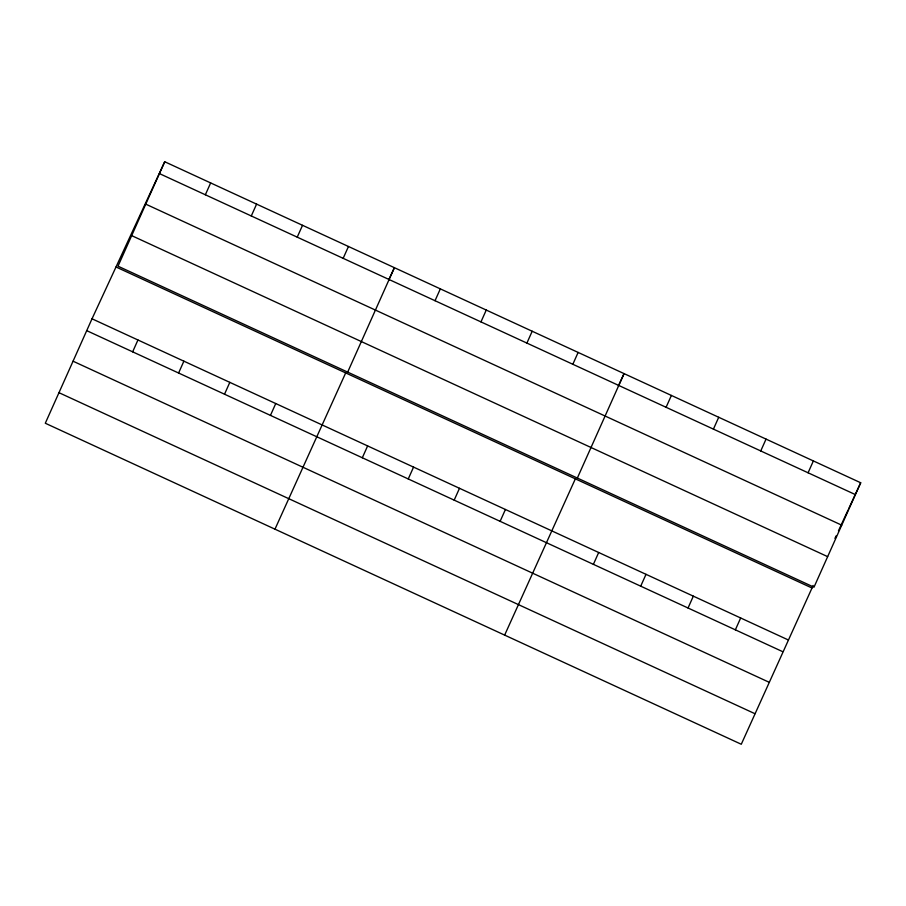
<?xml version="1.0" encoding="UTF-8"?>
<svg xmlns="http://www.w3.org/2000/svg" width="906" height="906" viewBox="0 0 906 906"><rect width="100%" height="100%" fill="white"/><g stroke="black" fill="none" stroke-linecap="round" stroke-linejoin="round"><path stroke-width="1.36" d="M164.722 161.744L118.007 266.183L813.984 587.201L860.7 482.762L164.722 161.744L92.016 318.799L45.3 423.238L741.278 744.256L813.169 585.446M132.65 351.834L137.95 339.988M205.356 194.779L210.656 182.933M178.584 373.023L183.884 361.177M251.29 215.968L256.591 204.122M224.518 394.212L229.818 382.355M297.225 237.157L302.525 225.311M270.452 415.39L275.752 403.544M343.159 258.346L348.459 246.489M274.971 529.172L345.684 372.91M347.678 372.117L394.393 267.678L388.685 280.022M362.321 457.768L367.621 445.922M435.027 300.713L440.327 288.867M408.255 478.957L413.555 467.111M480.961 321.902L486.262 310.056M454.189 500.146L459.489 488.3M526.896 343.091L532.196 331.245M500.123 521.335L505.423 509.478M572.83 364.28L578.13 352.434M504.642 635.106L575.355 478.844M577.349 478.051L624.064 373.623L618.356 385.956M593.385 564.347L598.685 552.501M666.091 407.292L671.391 395.446M640.712 586.182L646.012 574.325M713.418 429.127L718.718 417.281M688.039 608.005L693.339 596.159M760.746 450.95L766.046 439.104M735.366 629.84L740.666 617.983M808.073 472.785L813.373 460.939M834.947 538.402L836.113 535.865M838.424 530.893L840.711 525.956M841.844 523.487L848.129 509.908M848.707 508.674L860.7 482.762M159.422 173.59L855.4 494.608M145.753 204.144L841.731 525.163M131.676 235.628L827.654 556.646M116.013 266.976L811.991 587.994M92.016 318.799L787.994 639.817M86.716 330.645L782.693 651.663M73.046 361.2L769.024 682.218M58.969 392.683L754.947 713.702"/></g></svg>
